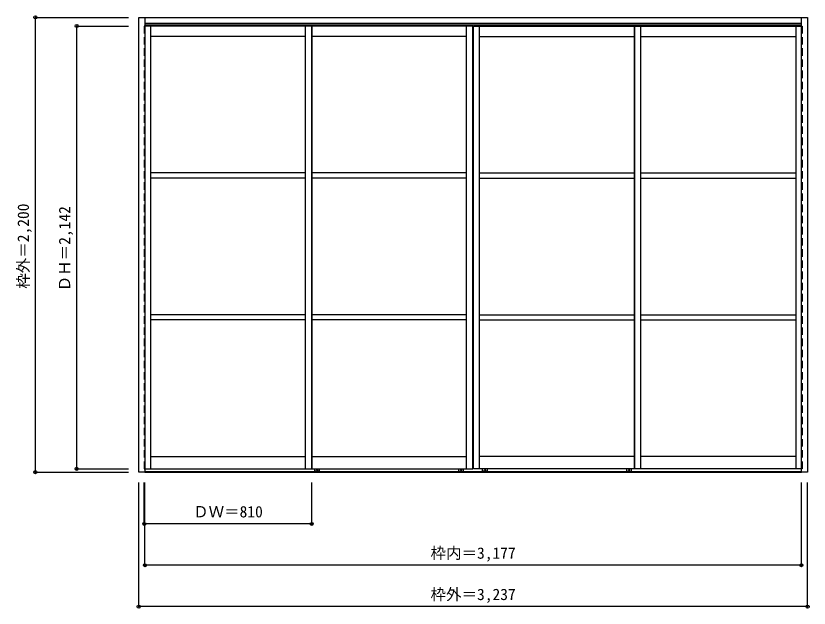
# Model space of a CAD drawing. Units: millimetres, scale not verified. Extents: x -1986 to 1853, y -1367 to 1498.
import ezdxf
from ezdxf.enums import TextEntityAlignment as Align

# ---------------------------------------------------------------- set-up
doc = ezdxf.new("R2010")
doc.units = ezdxf.units.MM
doc.header["$LTSCALE"] = 30
doc.header["$PDMODE"] = 32
doc.header["$PDSIZE"] = 15
doc.linetypes.add('DASHED1', pattern=[1.8, 1.2, -0.6])
doc.layers.add('0-0', color=7, linetype='Continuous')
doc.layers.add('0-1_寸法', color=4, linetype='Continuous')
doc.styles.add('ＭＳ ゴシック', font='')
doc.styles.get('ＭＳ ゴシック').set_extended_font_data('MS Gothic')

msp = doc.modelspace()

# ---------------------------------------------------------------- linework, layer by layer
at = {"layer": '0-0', "color": 3}
for p, q in [((-1361.31, 1490.02), (1815.69, 1490.02)), ((1815.69, 1460.02), (-1361.31, 1460.02)), ((1815.69, 1490.02), (1845.69, 1490.02)), ((1815.69, -709.98), (1815.69, 1490.02)), ((1845.69, 1490.02), (1845.69, -709.98)), ((-584.31, 1448.52), (-1361.31, 1448.52)), ((-584.31, -693.48), (-584.31, 1448.52)), ((-554.31, -693.48), (-554.31, 1448.52)), ((1008.69, -693.48), (1008.69, 1448.52)), ((-1361.31, -693.48), (-584.31, -693.48)), ((1815.69, -693.48), (1038.69, -693.48)), ((1845.69, -709.98), (1815.69, -709.98))]:
    msp.add_line(p, q, dxfattribs=at)
at = {"layer": '0-0', "color": 4, "linetype": 'DASHED1'}
for p, q in [((-1364.31, 1448.52), (-1364.31, -693.48)), ((-1361.31, 1448.52), (-1364.31, 1448.52)), ((1815.69, 1448.52), (1818.69, 1448.52)), ((1818.69, 1448.52), (1818.69, -693.48)), ((-1364.31, -693.48), (-1361.31, -693.48)), ((1818.69, -693.48), (1815.69, -693.48))]:
    msp.add_line(p, q, dxfattribs=at)
at = {"layer": '0-0'}
for p, q in [((-1361.31, 1454.52), (1815.69, 1454.52)), ((-1334.31, 1448.52), (-1334.31, -693.48)), ((-584.31, -693.48), (-584.31, 1448.52)), ((-557.31, 1454.52), (-557.31, 1448.52)), ((-554.31, 1448.52), (-554.31, -693.48)), ((-551.31, 1454.52), (-551.31, 1448.52)), ((192.69, 1454.52), (192.69, 1448.52)), ((195.69, -693.48), (195.69, 1448.52)), ((198.69, 1454.52), (198.69, 1448.52)), ((255.69, 1454.52), (255.69, 1448.52)), ((258.69, -693.48), (258.69, 1448.52)), ((261.69, 1454.52), (261.69, 1448.52)), ((1005.69, 1454.52), (1005.69, 1448.52)), ((1008.69, 1448.52), (1008.69, -693.48)), ((1011.69, 1454.52), (1011.69, 1448.52)), ((1038.69, -693.48), (1038.69, 1448.52)), ((1788.69, 1448.52), (1788.69, -693.48)), ((-584.31, 1398.52), (-1334.31, 1398.52)), ((195.69, 1398.52), (-554.31, 1398.52)), ((258.69, 1398.52), (1008.69, 1398.52)), ((1038.69, 1398.52), (1788.69, 1398.52)), ((-584.31, 737.52), (-1334.31, 737.52)), ((195.69, 737.52), (-554.31, 737.52)), ((258.69, 737.52), (1008.69, 737.52)), ((1038.69, 737.52), (1788.69, 737.52)), ((-584.31, 712.52), (-1334.31, 712.52)), ((195.69, 712.52), (-554.31, 712.52)), ((258.69, 712.52), (1008.69, 712.52)), ((1038.69, 712.52), (1788.69, 712.52)), ((-584.31, 52.02), (-1334.31, 52.02)), ((195.69, 52.02), (-554.31, 52.02)), ((258.69, 52.02), (1008.69, 52.02)), ((1038.69, 52.02), (1788.69, 52.02)), ((-584.31, 27.02), (-1334.31, 27.02)), ((195.69, 27.02), (-554.31, 27.02)), ((258.69, 27.02), (1008.69, 27.02)), ((1038.69, 27.02), (1788.69, 27.02)), ((-1334.31, -633.48), (-584.31, -633.48)), ((-554.31, -633.48), (195.69, -633.48)), ((1008.69, -633.48), (258.69, -633.48)), ((1788.69, -633.48), (1038.69, -633.48)), ((-1361.31, -706.48), (1815.69, -706.48)), ((-1361.31, -709.98), (1815.69, -709.98)), ((-539.81, -702.98), (-539.81, -693.48)), ((-519.31, -705.48), (-537.31, -705.48)), ((-516.81, -702.98), (-516.81, -693.48)), ((158.19, -702.98), (158.19, -693.48)), ((160.69, -705.48), (178.69, -705.48)), ((181.19, -702.98), (181.19, -693.48)), ((273.19, -702.98), (273.19, -693.48)), ((293.69, -705.48), (275.69, -705.48)), ((296.19, -702.98), (296.19, -693.48)), ((971.19, -702.98), (971.19, -693.48)), ((973.69, -705.48), (991.69, -705.48)), ((994.19, -702.98), (994.19, -693.48))]:
    msp.add_line(p, q, dxfattribs=at)
at = {"layer": '0-0', "color": 3}
msp.add_lwpolyline([(-1361.31, -709.98), (-1391.31, -709.98), (-1391.31, 1490.02), (-1361.31, 1490.02)], close=True, dxfattribs=at)
for points in [[(-584.31, -693.48), (225.69, -693.48), (225.69, 1448.52), (-584.31, 1448.52)], [(1038.69, -693.48), (228.69, -693.48), (228.69, 1448.52), (1038.69, 1448.52)], [(1038.69, -693.48), (1038.69, 1448.52), (1815.69, 1448.52)]]:
    msp.add_lwpolyline(points, dxfattribs=at)
at = {"layer": '0-0'}
for centre in [(-528.31, -699.48), (169.69, -699.48), (284.69, -699.48), (982.69, -699.48)]:
    msp.add_circle(centre, 2, dxfattribs=at)
for centre, radius, start, end in [((-537.31, -702.98), 2.5, 180, 270), ((-528.31, -699.48), 8.5, 224.90087, 235.43968), ((-528.31, -699.48), 8.5, 304.56032, 315.09913), ((-519.31, -702.98), 2.5, 270, 0), ((160.69, -702.98), 2.5, 180, 270), ((169.69, -699.48), 8.5, 224.90087, 235.43968), ((169.69, -699.48), 8.5, 304.56032, 315.09913), ((178.69, -702.98), 2.5, 270, 0), ((275.69, -702.98), 2.5, 180, 270), ((284.69, -699.48), 8.5, 224.90087, 235.43968), ((284.69, -699.48), 8.5, 304.56032, 315.09913), ((293.69, -702.98), 2.5, 270, 0), ((973.69, -702.98), 2.5, 180, 270), ((982.69, -699.48), 8.5, 224.90087, 235.43968), ((982.69, -699.48), 8.5, 304.56032, 315.09913), ((991.69, -702.98), 2.5, 270, 0)]:
    msp.add_arc(centre, radius, start, end, dxfattribs=at)
at = {"layer": '0-1_寸法'}
for p, q in [((-1891.31, -709.98), (-1891.31, 1490.02)), ((-1891.31, 1490.02), (-1441.31, 1490.02)), ((-1691.31, -693.48), (-1691.31, 1448.52)), ((-1691.31, 1448.52), (-1441.31, 1448.52)), ((-1891.31, -709.98), (-1441.31, -709.98)), ((-1691.31, -693.48), (-1441.31, -693.48)), ((-1391.31, -1359.98), (-1391.31, -759.98)), ((-1364.31, -959.98), (-1364.31, -759.98)), ((-1361.31, -1159.98), (-1361.31, -759.98)), ((-554.31, -959.98), (-554.31, -759.98)), ((1815.69, -1159.98), (1815.69, -759.98)), ((1845.69, -1359.98), (1845.69, -759.98)), ((-554.31, -959.98), (-1364.31, -959.98)), ((1815.69, -1159.98), (-1361.31, -1159.98)), ((1845.69, -1359.98), (-1391.31, -1359.98))]:
    msp.add_line(p, q, dxfattribs=at)
at = {"layer": '0-1_寸法', "color": 7}
for p in [(-1891.31, 1490.02), (-1691.31, 1448.52), (-1691.31, -693.48), (-1891.31, -709.98), (-1364.31, -959.98), (-554.31, -959.98), (-1361.31, -1159.98), (1815.69, -1159.98), (-1391.31, -1359.98), (1845.69, -1359.98)]:
    msp.add_point(p, dxfattribs=at)

# ---------------------------------------------------------------- texts
at = {"layer": '0-1_寸法', "color": 7, "style": 'ＭＳ ゴシック'}
for s, p in [('枠外＝2,200', (-1906.31, 177.52)), ('ＤＨ＝2,142', (-1706.31, 165.02))]:
    msp.add_text(s, height=54.99, rotation=90, dxfattribs=at).set_placement(p, align=Align.BOTTOM_LEFT)
for s, p in [('ＤＷ＝810', (-1128.06, -944.98)), ('枠内＝3,177', (20.94, -1144.98)), ('枠外＝3,237', (20.94, -1344.98))]:
    msp.add_text(s, height=54.99, dxfattribs=at).set_placement(p, align=Align.BOTTOM_LEFT)

doc.saveas('drawing.dxf')
